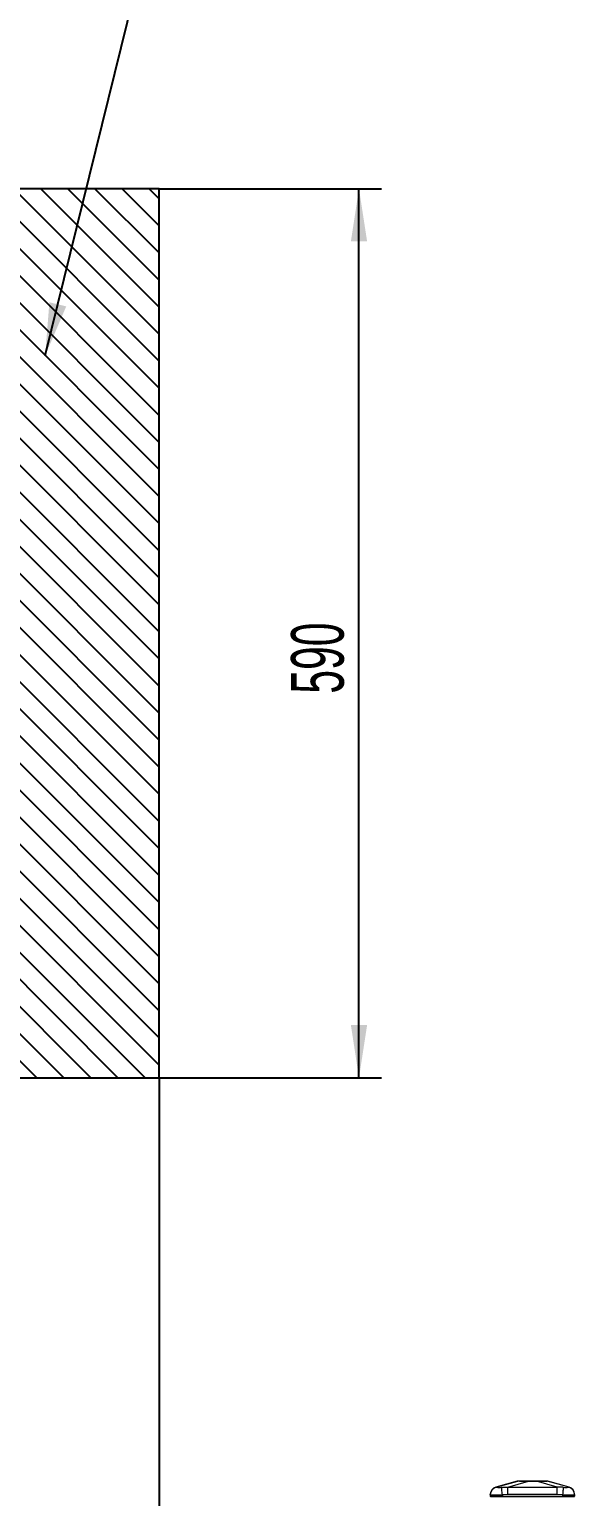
# Model space of a CAD drawing. Header units: millimetres. Extents: x -280 to 408, y 33 to 269.
# Drawn here: x 241.3 to 277.7, y 116.5 to 213.9 of the extents above; entities that cross this region are included whole.
import ezdxf

# ---------------------------------------------------------------- set-up
doc = ezdxf.new("R2010")
doc.units = ezdxf.units.MM
doc.layers.add('FORMAT', color=7, linetype='Continuous')
doc.styles.add('SLDTEXTSTYLE0', font='TXT', dxfattribs={"width": 0.605})
doc.dimstyles.new('SLDDIMSTYLE0', dxfattribs={"dimtxt": 0, "dimasz": 3.5, "dimexe": 0, "dimexo": 0.0625, "dimgap": 0, "dimtad": 0, "dimtih": 1, "dimtoh": 1, "dimdec": 0, "dimrnd": 1e-09, "dimzin": 0, "dimdsep": 46, "dimtxsty": 'Standard', "dimsah": 1, "dimcen": 0.09, "dimadec": 0, "dimazin": 0, "dimtfac": 3.5, "dimtdec": 0, "dimtofl": 0, "dimtmove": 0, "dimatfit": 3, "dimfxl": 1, "dimfrac": 2, "dimtolj": 1, "dimtzin": 0, "dimarcsym": 0})
doc.dimstyles.new('SLDDIMSTYLE1', dxfattribs={"dimtxt": 3.5, "dimasz": 3.5, "dimexe": 0, "dimexo": 0.0625, "dimgap": 0.875, "dimtad": 1, "dimtoh": 1, "dimlfac": 10, "dimrnd": 1e-09, "dimzin": 12, "dimdsep": 46, "dimtxsty": 'SLDTEXTSTYLE0', "dimsah": 1, "dimcen": 0.09, "dimadec": 0, "dimazin": 0, "dimtfac": 1, "dimtdec": 3, "dimtofl": 0, "dimtmove": 0, "dimatfit": 3, "dimfxl": 1, "dimfrac": 2, "dimtolj": 1, "dimtzin": 12, "dimarcsym": 0})
doc.dimstyles.new('SLDDIMSTYLE3', dxfattribs={"dimtxt": 3.5, "dimasz": 3.5, "dimexe": 0, "dimexo": 0.0625, "dimgap": 0.875, "dimtad": 1, "dimtoh": 1, "dimlfac": 10, "dimrnd": 1e-09, "dimzin": 12, "dimdsep": 46, "dimtxsty": 'SLDTEXTSTYLE0', "dimblk1": 'NONE', "dimblk2": 'NONE', "dimsah": 1, "dimcen": 0.09, "dimadec": 0, "dimazin": 0, "dimtfac": 1, "dimtdec": 3, "dimtofl": 0, "dimtmove": 0, "dimatfit": 3, "dimldrblk": 'NONE', "dimfxl": 1, "dimfrac": 2, "dimtolj": 1, "dimtzin": 12, "dimarcsym": 0})

# ---------------------------------------------------------------- blocks, each defined once
blk = doc.blocks.new('*D15')
at = {"layer": 'FORMAT', "color": 7, "transparency": 16777216}
for p, q in [((249.964, 203.314), (264.726, 203.314)), ((263.226, 144.314), (263.226, 203.314)), ((249.964, 144.314), (264.726, 144.314))]:
    blk.add_line(p, q, dxfattribs=at)
for points in [[(263.226, 203.314), (262.688, 199.814), (263.765, 199.814)], [(263.226, 144.314), (263.765, 147.814), (262.688, 147.814)]]:
    blk.add_solid(points, dxfattribs=at)
at = {"layer": 'FORMAT', "color": 7, "transparency": 16777216, "insert": (258.715, 169.805), "char_height": 3.5, "attachment_point": 1, "rotation": 90, "style": 'SLDTEXTSTYLE0'}
blk.add_mtext('590', dxfattribs=at)
blk = doc.blocks.new('*D16')
at = {"layer": 'FORMAT', "color": 7, "transparency": 16777216}
for p, q in [((249.964, 144.314), (249.964, 85.514)), ((214.964, 96.951), (214.964, 85.514)), ((214.964, 87.014), (249.964, 87.014))]:
    blk.add_line(p, q, dxfattribs=at)
for points in [[(214.964, 87.014), (218.464, 86.476), (218.464, 87.553)], [(249.964, 87.014), (246.464, 87.553), (246.464, 86.476)]]:
    blk.add_solid(points, dxfattribs=at)
at = {"layer": 'FORMAT', "color": 7, "transparency": 16777216, "insert": (228.454, 91.526), "char_height": 3.5, "attachment_point": 1, "style": 'SLDTEXTSTYLE0'}
blk.add_mtext('350', dxfattribs=at)
blk = doc.blocks.new('*D21')
at = {"layer": 'FORMAT', "color": 7, "transparency": 16777216, "insert": (-280.353, 201.978), "char_height": 3.5, "attachment_point": 1, "rotation": 90, "style": 'SLDTEXTSTYLE0'}
blk.add_mtext('0', dxfattribs=at)
blk = doc.blocks.new('_NONE')

msp = doc.modelspace()

# ---------------------------------------------------------------- hatches: boundary and pattern name
at = {"layer": 'FORMAT'}
h = msp.add_hatch(dxfattribs=at)
h.set_pattern_fill('ANSI31', color=256, scale=0.4, angle=90, style=0)
h.paths.add_polyline_path([(249.964, 144.3144), (249.964, 203.3144), (232.564, 203.3144), (232.564, 144.3144)], flags=0)

# ---------------------------------------------------------------- linework, layer by layer
at = {"color": 7, "linetype": 'Continuous', "lineweight": 15}
for p, q in [((273.732, 117.5491), (272.3074, 117.1675)), ((272.3152, 117.1641), (273.7701, 117.552)), ((273.0967, 117.1641), (274.4795, 117.552)), ((273.8782, 117.5644), (274.5029, 117.5644)), ((274.5029, 117.5644), (274.9796, 117.5644)), ((274.9796, 117.5644), (275.6044, 117.5644)), ((276.3859, 117.1641), (275.003, 117.552)), ((277.1673, 117.1641), (275.7125, 117.552)), ((277.1752, 117.1675), (275.7505, 117.5491)), ((271.9413, 116.6591), (271.9413, 116.6802)), ((271.9413, 116.6591), (271.9413, 116.5644)), ((271.9413, 116.5644), (272.7413, 116.5644)), ((271.9507, 116.5292), (271.9413, 116.5644)), ((271.9507, 116.5292), (272.7413, 116.5292)), ((273.0998, 116.6802), (272.7413, 116.6591)), ((272.7413, 116.6591), (272.7413, 116.5644)), ((272.7413, 116.5292), (272.7413, 116.5644)), ((272.7413, 116.5644), (276.7413, 116.5644)), ((272.7413, 116.5292), (276.7413, 116.5292)), ((272.7413, 116.5144), (272.7413, 116.5292)), ((276.3828, 116.6802), (273.0998, 116.6802)), ((276.7413, 116.6591), (276.3828, 116.6802)), ((276.7413, 116.6591), (276.7413, 116.5644)), ((276.7413, 116.5644), (277.5413, 116.5644)), ((276.7413, 116.5292), (276.7413, 116.5644)), ((276.7413, 116.5292), (277.5318, 116.5292)), ((276.7413, 116.5144), (276.7413, 116.5292)), ((277.5318, 116.5292), (277.5413, 116.5644)), ((277.5413, 116.6802), (277.5413, 116.6591)), ((277.5413, 116.6591), (277.5413, 116.5644))]:
    msp.add_line(p, q, dxfattribs=at)
at = {"color": 8, "linetype": 'Continuous', "lineweight": 15, "flags": 128}
for points in [[(272.3073, 117.1677), (272.3069, 117.1678), (272.3152, 117.1641), (272.3152, 117.1641), (272.3152, 117.1641)], [(273.7701, 117.552), (273.7701, 117.552), (273.7307, 117.549), (273.7315, 117.549)], [(275.7511, 117.549), (275.7432, 117.5497), (275.7125, 117.552), (275.7125, 117.552), (275.7125, 117.552)], [(277.1673, 117.1641), (277.1673, 117.1641), (277.1745, 117.1674), (277.1756, 117.1678)]]:
    msp.add_lwpolyline(points, dxfattribs=at)
at = {"color": 7, "linetype": 'Continuous', "lineweight": 15, "flags": 128}
for points in [[(272.3152, 117.1641), (272.3152, 117.1641), (272.3413, 117.1626), (272.3572, 117.1499)], [(272.6956, 117.1499), (272.896, 117.1626), (273.0967, 117.1641), (273.0967, 117.1641)], [(272.7413, 116.6591), (272.7332, 116.7459), (272.7254, 116.83), (272.718, 116.9089), (272.7114, 116.9802), (272.7057, 117.0416), (272.701, 117.0913), (272.6977, 117.1278), (272.6956, 117.1499)], [(273.0967, 117.1641), (273.0967, 117.1641), (274.0967, 117.1674), (275.0967, 117.1678), (276.3859, 117.1641), (276.3859, 117.1641)], [(273.0998, 116.6802), (273.0987, 116.8418), (273.0978, 116.986), (273.0971, 117.0974), (273.0967, 117.1641)], [(273.7705, 117.5521), (273.7702, 117.552), (273.7701, 117.552)], [(273.8782, 117.5644), (273.8626, 117.5641), (273.7705, 117.5521)], [(274.4795, 117.552), (274.4797, 117.5521), (274.4797, 117.5521)], [(275.003, 117.552), (275.003, 117.552), (274.7535, 117.549), (274.6166, 117.5497), (274.4795, 117.552), (274.4795, 117.552)], [(274.5029, 117.5644), (274.4996, 117.5641), (274.4797, 117.5521)], [(274.9796, 117.5644), (274.983, 117.5641), (275.0028, 117.5521)], [(275.0028, 117.5521), (275.0029, 117.552), (275.003, 117.552)], [(275.6044, 117.5644), (275.62, 117.5641), (275.7121, 117.5521)], [(275.7125, 117.552), (275.7122, 117.5521), (275.7121, 117.5521)], [(276.3828, 116.6802), (276.3838, 116.8418), (276.3847, 116.986), (276.3854, 117.0974), (276.3859, 117.1641)], [(276.7869, 117.1499), (276.7849, 117.1278), (276.7815, 117.0913), (276.7769, 117.0416), (276.7711, 116.9802), (276.7645, 116.9089), (276.7572, 116.83), (276.7493, 116.7459), (276.7413, 116.6591)], [(277.1253, 117.1499), (277.1411, 117.1626), (277.1673, 117.1641), (277.1673, 117.1641)]]:
    msp.add_lwpolyline(points, dxfattribs=at)
at = {"color": 7, "linetype": 'Continuous', "lineweight": 15}
for centre, radius, start, end in [((272.4413, 116.6866), 0.5, 105.580234, 180), ((272.4413, 116.6802), 0.5, 104.603397, 179.999334), ((272.4398, 116.6583), 0.4985, 99.531403, 179.903359), ((272.5264, 118.5912), 1.4512, 263.304775, 276.695225), ((273.8538, 117.0644), 0.5, 90, 104.181815), ((274.1251, 104.8138), 12.7432, 88.405399, 91.594601), ((275.3574, 104.4852), 13.0717, 88.445476, 91.554524), ((275.6287, 117.0644), 0.5, 75.817615, 90), ((276.4229, 112.5437), 4.6205, 85.480541, 90.458771), ((276.9561, 118.0914), 0.9567, 259.813046, 280.186954), ((277.0428, 116.6583), 0.4985, 0.09622, 80.469018), ((277.0413, 116.6802), 0.5, 0.00041, 75.396859), ((277.0413, 116.6866), 0.5, 0, 74.429914), ((272.3413, 121.7908), 5.1473, 265.542983, 274.457017), ((277.1413, 123.6179), 6.9703, 266.71018, 273.28982)]:
    msp.add_arc(centre, radius, start, end, dxfattribs=at)
at = {"layer": 'FORMAT', "color": 7}
for p, q in [((249.964, 203.3144), (232.564, 203.3144)), ((249.964, 144.3144), (249.964, 203.3144)), ((232.564, 144.3144), (249.964, 144.3144))]:
    msp.add_line(p, q, dxfattribs=at)

# ---------------------------------------------------------------- dimensions: what is measured, and where the dimension line sits
for base, p1, p2, dimstyle, picture, middle in [((-275.8414967125, 203.3143764913), (303.4412682233, 203.3143764913), (306.4037664416, 203.3143764913), 'SLDDIMSTYLE3', '*D21', (-275.8414967125, 203.3143764913)), ((263.2263, 203.3144), (249.964, 144.3144), (249.964, 203.3144), 'SLDDIMSTYLE1', '*D15', (263.2263, 173.8144))]:
    dim = msp.add_linear_dim(base=base, p1=p1, p2=p2, angle=90, dimstyle=dimstyle, dxfattribs=at)
    dim.commit()
    dim.dimension.update_dxf_attribs({"geometry": picture, "text_midpoint": middle, "dimtype": 160})
dim = msp.add_linear_dim(base=(249.964, 87.0144), p1=(214.964, 96.951), p2=(249.964, 144.3144), dimstyle='SLDDIMSTYLE1', dxfattribs=at)
dim.commit()
dim.dimension.update_dxf_attribs({"geometry": '*D16', "text_midpoint": (232.464, 87.0144), "dimtype": 160})

# ---------------------------------------------------------------- leaders
msp.add_leader([(242.3948, 192.2439), (252.7931, 234.3332)], dimstyle='SLDDIMSTYLE0', dxfattribs=at)

doc.saveas('drawing.dxf')
